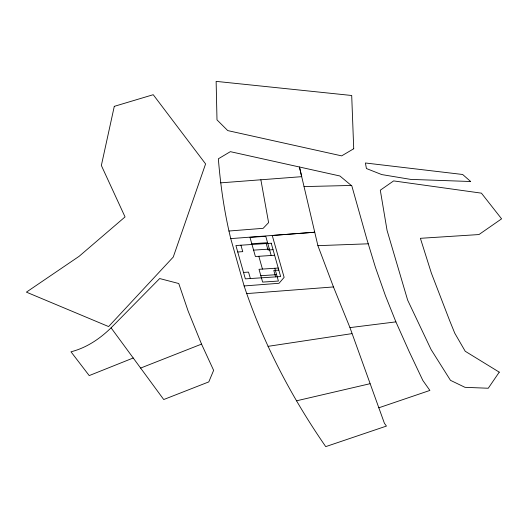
<?xml version="1.0" encoding="UTF-8"?>
<svg xmlns="http://www.w3.org/2000/svg" width="528" height="528" viewBox="0 0 528 528"><rect width="100%" height="100%" fill="white"/><g stroke="black" fill="none" stroke-linecap="round" stroke-linejoin="round"><path stroke-width="0.79" d="M111.078 327.822L163.726 399.538L208.791 381.902L213.629 370.346L201.538 344.111L188.093 310.966L178.761 283.529L159.667 278.546L111.078 327.822C99.865 338.837 86.368 347.912 70.976 351.793L89.212 375.586L133.228 357.991M140.626 368.069L201.538 344.111M378.794 407.807L429.884 390.43L422.836 380.45L409.207 351.648L395.901 321.875L385.407 295.64L375.448 267.399L366.788 239.006L351.833 185.915L339.907 175.989L230.36 151.661L218.354 158.803C220.526 185.658 224.367 212.421 230.743 238.616L244.121 285.945C263.201 343.18 291.436 397.076 325.73 446.629L386.45 426.076L384.424 423.317L349.965 327.617L333.465 286.942L317.896 245.659L299.435 166.993L301.719 176.669L220.671 182.853M296.512 400.818L370.042 383.711M268.039 346.342L351.859 333.65M349.965 327.617L395.901 321.875M228.881 231.026L263.149 228.32L268.6 222.631L260.865 179.777M246.767 293.594L333.465 286.942M230.743 238.616L314.741 232.228L272.243 235.475L284.13 277.358L279.041 283.285L244.121 285.945M251.783 243.745L267.571 242.708M253.592 250.133L269.379 249.097M237.732 251.975L242.755 251.645L240.933 245.203M273.042 249.665L268.019 249.995L266.198 243.547M274.626 255.262L255.4 256.522L249.975 237.349L265.762 236.313L271.187 255.493M278.236 268.046L259.01 269.306L262.627 282.091L278.414 281.054L274.798 268.27M243.52 272.428L248.536 272.098L250.364 278.54M278.824 270.118L273.801 270.442L275.623 276.89M260.819 275.702L276.606 274.666M317.896 245.659L368.267 243.804M304.036 186.595L351.278 185.453M258.832 256.298L262.449 269.082M114.286 106.352L101.356 165.488L125.05 216.922L79.101 256.331L26.4 292.142L108.61 326.568L173.257 257.05L205.59 163.918L153.226 94.703L114.286 106.352M499.25 372.148L488.261 388.245L464.983 387.328L450.476 380.332L431.099 349.576L407.649 300.122L387.07 230.446L380.299 190.199L393.631 180.906L481.424 193.156L501.6 218.836L478.975 234.551L420.394 238.313L431.356 273.095L449.632 320.562L454.773 333.214L465.227 351.265L499.25 372.148M353.72 148.757L341.656 155.872L227.746 130.594L216.995 119.882L216.13 81.371L351.701 95.495L353.72 148.757M271.22 243.223L235.91 245.533L245.342 278.87L280.645 276.56L271.22 243.223M470.653 181.513L410.659 179.388L381.737 174.577L366.419 168.531L365.409 162.987L462.653 174.484L470.653 181.513"/></g></svg>
